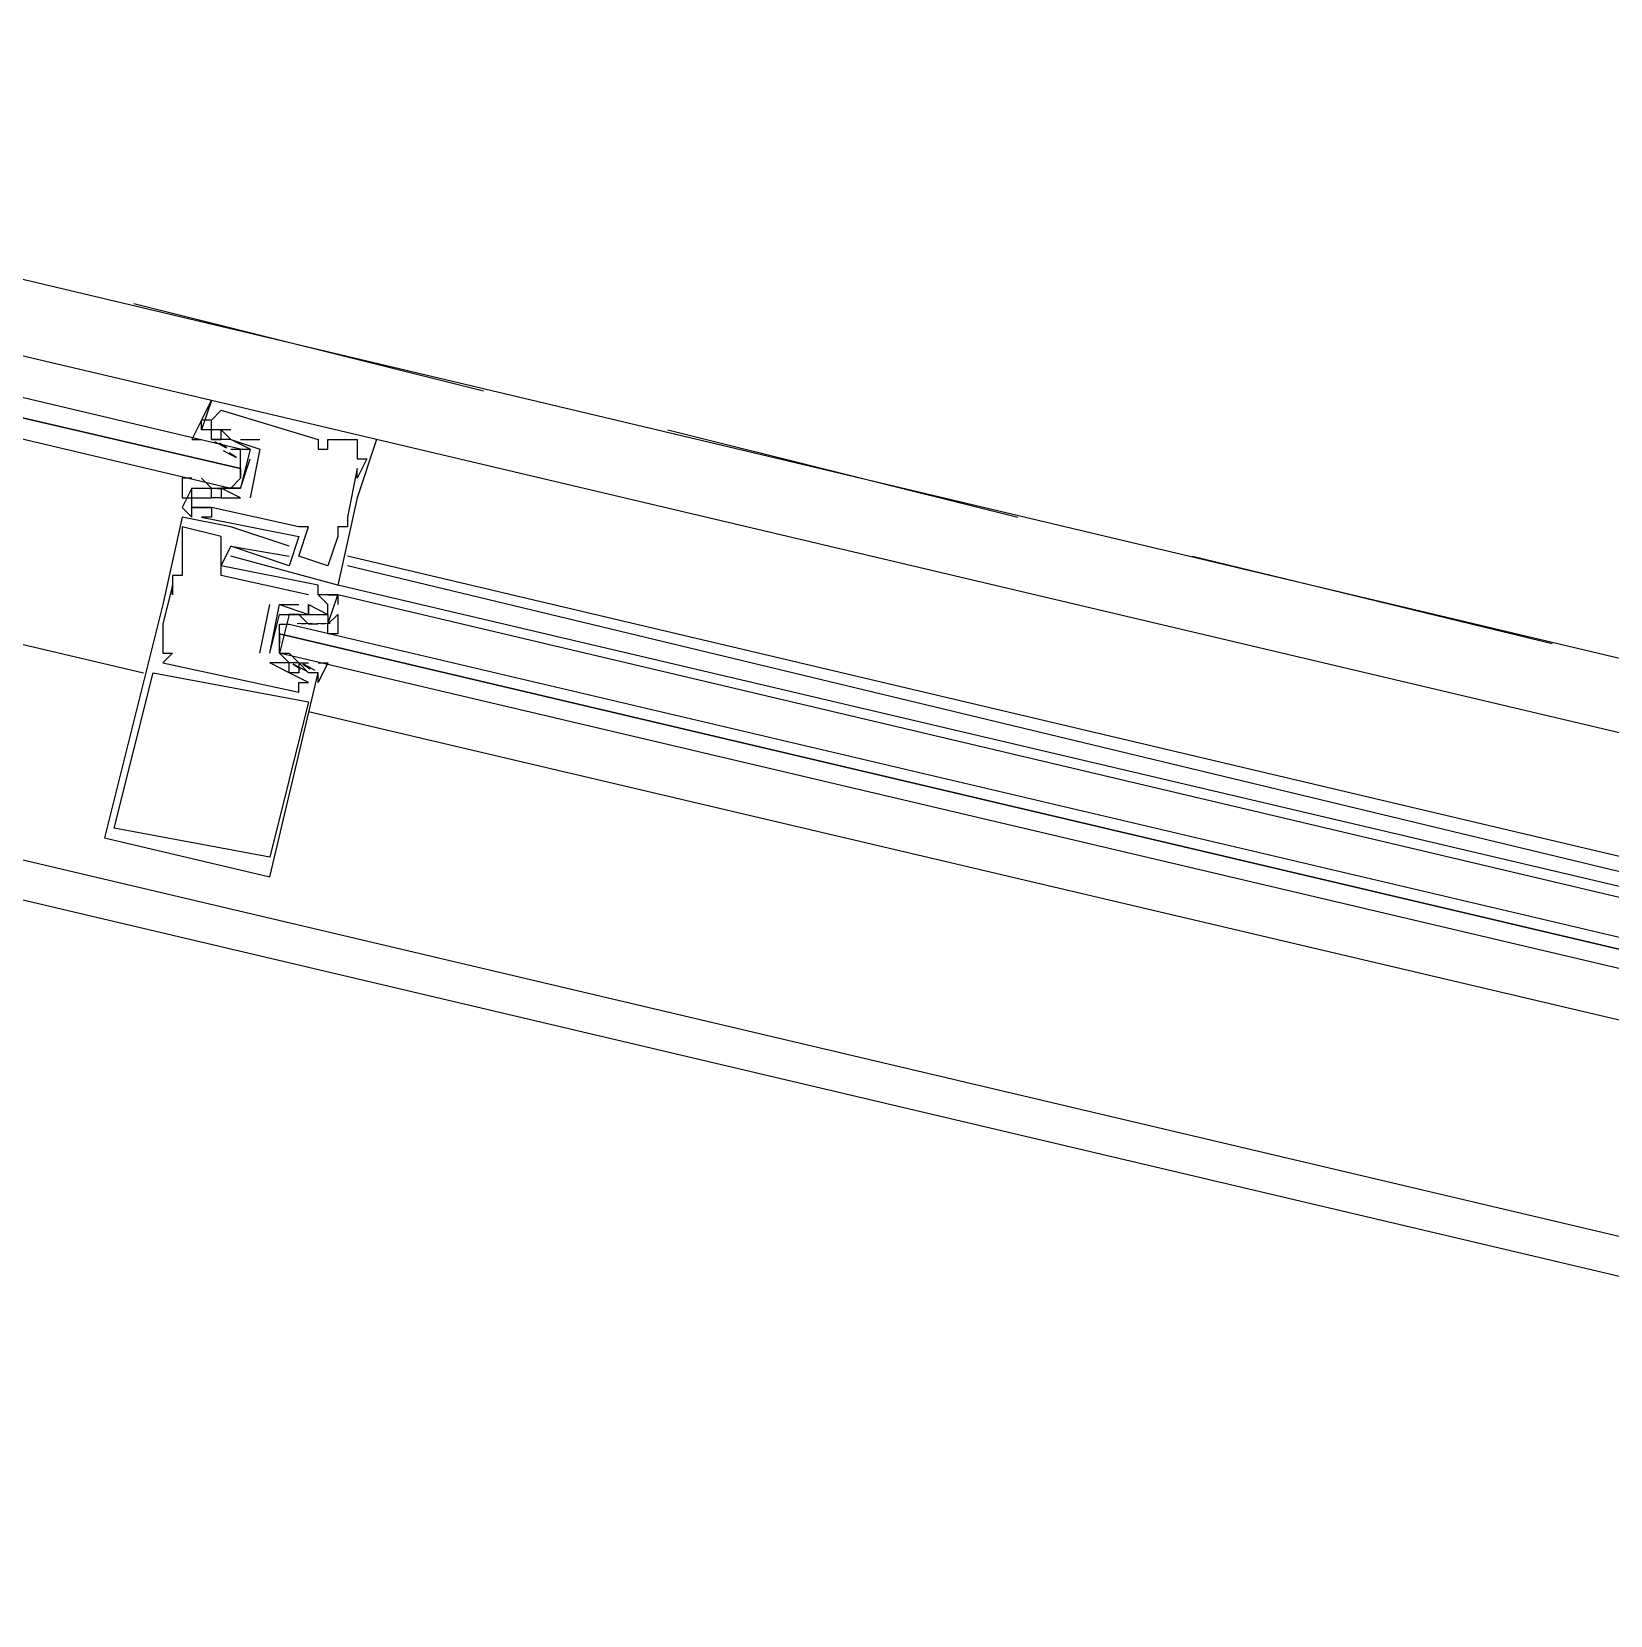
# Model space of a CAD drawing. Header units: feet. Extents: x -84 to 198, y -22 to 181.
# Drawn here: x 98.58 to 100.747, y 24.711 to 26.884 of the extents above; entities that cross this region are included whole.
import ezdxf

# ---------------------------------------------------------------- set-up
doc = ezdxf.new("R2010")
doc.units = ezdxf.units.FT
doc.layers.add('A-LINEA', color=7, linetype='CONTINUOUS')

msp = doc.modelspace()

# ---------------------------------------------------------------- linework, layer by layer
at = {"layer": 'A-LINEA'}
for p, q in [((95.3333, 27.3111), (102.5867, 25.5911)), ((94.8133, 26.5778), (102.7333, 24.7111)), ((95.16, 26.5511), (102.4, 24.8444)), ((98.72, 26.5111), (99.2, 26.3911)), ((98.72, 26.5111), (99.2, 26.3911)), ((98.8267, 26.3778), (98.8267, 26.3778)), ((98.84, 26.3644), (98.84, 26.3644)), ((98.8133, 26.3378), (98.8133, 26.3378)), ((98.8267, 26.3511), (98.8267, 26.3511)), ((98.8267, 26.3378), (98.8267, 26.3378)), ((98.84, 26.3378), (98.84, 26.3378)), ((98.8533, 26.3378), (98.8533, 26.3378)), ((99.4533, 26.3378), (99.9333, 26.2178)), ((99.4533, 26.3378), (99.9333, 26.2178)), ((98.8267, 26.3244), (98.8267, 26.3244)), ((98.8267, 26.3244), (98.84, 26.3244)), ((98.8308, 26.3214), (98.847, 26.313)), ((98.8378, 26.3196), (98.848, 26.3134)), ((98.84, 26.3244), (98.84, 26.3244)), ((98.8533, 26.3244), (98.8533, 26.3244)), ((98.8533, 26.3244), (98.8533, 26.3244)), ((98.8667, 26.3244), (98.8933, 26.3244)), ((98.8667, 26.3244), (98.8667, 26.3244)), ((98.8933, 26.3244), (98.8933, 26.3244)), ((98.9733, 26.3244), (98.9733, 26.3244)), ((98.9867, 26.3244), (98.9867, 26.3244)), ((99.0267, 26.3244), (99.0267, 26.3244)), ((102.16, 25.5911), (99.0533, 26.3244)), ((99.0533, 26.3244), (99.0533, 26.3244)), ((98.84, 26.3111), (98.84, 26.3111)), ((98.8428, 26.3091), (98.8608, 26.2995)), ((98.8511, 26.3063), (98.8613, 26.3)), ((98.8533, 26.3111), (98.8533, 26.3111)), ((98.8933, 26.3111), (98.8933, 26.3111)), ((98.8933, 26.3111), (98.8933, 26.3111)), ((98.9733, 26.3111), (98.9733, 26.3111)), ((98.9867, 26.3111), (98.9867, 26.3111)), ((99.0267, 26.3111), (99.0267, 26.3111)), ((99.0267, 26.2978), (99.0267, 26.2978)), ((99.04, 26.2978), (99.04, 26.2978)), ((98.8133, 26.2711), (98.8133, 26.2711)), ((98.8267, 26.2578), (98.8133, 26.2711)), ((98.8267, 26.2711), (98.8267, 26.2711)), ((98.8667, 26.2844), (98.8667, 26.2711)), ((99.0267, 26.2844), (99.0267, 26.2844)), ((99.0267, 26.2711), (99.0267, 26.2711)), ((98.8, 26.2578), (98.8, 26.2578)), ((98.8284, 26.257), (98.8101, 26.2567)), ((98.8364, 26.2576), (98.8246, 26.2566)), ((98.8267, 26.2578), (98.8267, 26.2578)), ((98.8556, 26.2569), (98.8352, 26.2563)), ((98.8498, 26.2576), (98.8379, 26.2566)), ((98.84, 26.2578), (98.84, 26.2578)), ((98.8533, 26.2578), (98.8533, 26.2578)), ((98.7867, 26.2311), (98.7867, 26.2311)), ((98.8, 26.2444), (98.8, 26.2444)), ((98.8, 26.2311), (98.8, 26.2311)), ((98.8, 26.2311), (98.8, 26.2311)), ((98.8267, 26.2444), (98.8267, 26.2444)), ((98.8267, 26.2444), (98.8267, 26.2444)), ((98.8267, 26.2311), (98.8267, 26.2311)), ((98.8267, 26.2311), (98.8267, 26.2311)), ((98.84, 26.2444), (98.84, 26.2444)), ((98.84, 26.2444), (98.84, 26.2444)), ((98.8667, 26.2444), (98.8667, 26.2444)), ((98.8667, 26.2444), (98.8667, 26.2444)), ((98.88, 26.2444), (98.88, 26.2444)), ((98.88, 26.2444), (98.88, 26.2444)), ((99.0267, 26.2444), (99.0267, 26.2444)), ((98.7867, 26.2178), (98.7867, 26.2178)), ((98.7867, 26.2044), (98.7867, 26.2044)), ((98.8, 26.2178), (98.8, 26.2178)), ((98.8133, 26.2178), (98.8133, 26.2178)), ((98.8267, 26.2178), (98.8267, 26.2178)), ((98.8533, 26.2044), (98.8533, 26.2044)), ((98.9467, 26.2044), (98.9467, 26.2044)), ((98.96, 26.2044), (98.96, 26.2044)), ((99, 26.2044), (99, 26.2044)), ((99.0133, 26.2178), (99.0133, 26.2178)), ((99.0133, 26.2044), (99.0133, 26.2044)), ((98.84, 26.1911), (98.84, 26.1911)), ((98.9467, 26.1911), (98.9467, 26.1911)), ((99, 26.1911), (99, 26.1911)), ((98.8533, 26.1778), (98.8533, 26.1778)), ((98.8533, 26.1778), (98.8533, 26.1778)), ((98.8533, 26.1644), (98.8533, 26.1644)), ((98.9333, 26.1778), (98.9333, 26.1778)), ((98.9333, 26.1644), (98.9333, 26.1644)), ((98.9467, 26.1644), (98.9467, 26.1644)), ((102.12, 25.4311), (99.0133, 26.1644)), ((100.1733, 26.1644), (100.6667, 26.0444)), ((100.1733, 26.1644), (100.6667, 26.0444)), ((98.7867, 26.1511), (98.7867, 26.1511)), ((98.84, 26.1511), (98.84, 26.1511)), ((98.9333, 26.1511), (98.9333, 26.1511)), ((98.9867, 26.1511), (98.9867, 26.1511)), ((102.12, 25.4044), (99.0133, 26.1511)), ((98.7733, 26.1378), (98.7733, 26.1378)), ((98.7733, 26.1244), (98.7733, 26.1244)), ((98.7733, 26.1244), (98.7733, 26.1244)), ((98.7867, 26.1378), (98.7867, 26.1378)), ((98.84, 26.1378), (98.84, 26.1378)), ((98.9733, 26.1244), (98.9733, 26.1244)), ((102.12, 25.3911), (99, 26.1244)), ((99, 26.1244), (99, 26.1244)), ((98.76, 26.0978), (98.76, 26.0978)), ((98.7733, 26.1111), (98.7733, 26.1111)), ((98.8933, 26.0311), (98.9067, 26.0978)), ((98.9067, 26.0978), (98.9067, 26.0978)), ((98.92, 26.0978), (98.92, 26.0978)), ((98.92, 26.0978), (98.92, 26.0978)), ((98.9467, 26.0978), (98.9467, 26.0978)), ((98.96, 26.1111), (98.96, 26.1111)), ((98.96, 26.0978), (98.96, 26.0978)), ((98.96, 26.0978), (98.96, 26.0978)), ((98.9733, 26.1111), (98.9733, 26.1111)), ((98.9733, 26.1111), (98.9733, 26.1111)), ((98.9867, 26.1111), (98.9867, 26.1111)), ((98.9867, 26.1111), (98.9867, 26.1111)), ((98.9867, 26.0978), (98.9867, 26.0978)), ((102.1067, 25.3778), (99, 26.1111)), ((99, 26.1111), (99, 26.1111)), ((99, 26.1111), (99, 26.1111)), ((99, 26.1111), (99, 26.1111)), ((99, 26.1111), (99, 26.1111)), ((99, 26.1111), (99, 26.1111)), ((98.9067, 26.0311), (98.92, 26.0844)), ((98.9333, 26.0844), (98.9333, 26.0844)), ((98.96, 26.0844), (98.96, 26.0844)), ((98.96, 26.0844), (98.96, 26.0844)), ((98.9733, 26.0844), (98.9733, 26.0844)), ((98.9867, 26.0844), (98.9867, 26.0844)), ((98.76, 26.0711), (98.76, 26.0711)), ((98.76, 26.0578), (98.76, 26.0578)), ((98.92, 26.0578), (98.92, 26.0444)), ((98.9445, 26.072), (98.9648, 26.0725)), ((98.9467, 26.0711), (98.9467, 26.0711)), ((98.9502, 26.0713), (98.9621, 26.0723)), ((98.96, 26.0711), (98.96, 26.0711)), ((98.9733, 26.0711), (98.96, 26.0711)), ((98.9716, 26.0719), (98.9899, 26.0722)), ((98.9733, 26.0711), (98.9733, 26.0711)), ((98.9769, 26.0713), (98.9888, 26.0723)), ((98.9867, 26.0711), (98.9867, 26.0711)), ((98.76, 26.0444), (98.76, 26.0444)), ((98.76, 26.0311), (98.76, 26.0311)), ((98.7733, 26.0311), (98.7733, 26.0311)), ((98.8933, 26.0311), (98.8933, 26.0311)), ((98.9067, 26.0311), (98.9067, 26.0311)), ((98.9067, 26.0311), (98.9067, 26.0311)), ((98.9333, 26.0311), (98.9333, 26.0311)), ((98.9467, 26.0311), (98.9467, 26.0311)), ((98.76, 26.0178), (98.76, 26.0178)), ((98.9333, 26.0178), (98.9067, 26.0178)), ((98.9067, 26.0178), (98.9067, 26.0178)), ((98.9067, 26.0178), (98.9067, 26.0178)), ((98.9333, 26.0178), (98.9333, 26.0178)), ((98.9333, 26.0178), (98.9333, 26.0178)), ((98.9489, 26.0093), (98.9387, 26.0155)), ((98.9572, 26.0064), (98.9391, 26.0161)), ((98.9467, 26.0178), (98.9467, 26.0178)), ((98.9467, 26.0178), (98.96, 26.0178)), ((98.9622, 26.0093), (98.952, 26.0155)), ((98.9692, 26.0075), (98.953, 26.0159)), ((98.96, 26.0178), (98.96, 26.0178)), ((98.7467, 26.0044), (98.7467, 26.0044)), ((98.9333, 26.0044), (98.9333, 26.0044)), ((98.9333, 26.0044), (98.9333, 26.0044)), ((98.9467, 26.0044), (98.9467, 26.0044)), ((98.9467, 25.9911), (98.9467, 25.9911)), ((98.96, 25.9911), (98.96, 25.9911)), ((98.9733, 26.0044), (98.9733, 26.0044)), ((98.9467, 25.9778), (98.9467, 25.9778)), ((98.96, 25.9644), (98.96, 25.9644)), ((98.96, 25.9511), (102.08, 25.2178)), ((98.68, 25.7778), (98.68, 25.7778)), ((98.6933, 25.7911), (98.6933, 25.7911)), ((98.9067, 25.7511), (98.9067, 25.7511)), ((98.9067, 25.7244), (98.9067, 25.7244))]:
    msp.add_line(p, q, dxfattribs=at)
for points in [[(95.2267, 26.8311), (98.0533, 26.1644), (98.7333, 26.0044)], [(98.8267, 26.3511), (98.8133, 26.3511), (98.8267, 26.3778), (98.1467, 26.5378)], [(98.12, 26.4311), (98.8533, 26.2578), (98.8667, 26.2711), (98.8667, 26.2844), (98.12, 26.4578), (98.8667, 26.2844), (98.8667, 26.2978), (98.8667, 26.3111), (98.1333, 26.4844)], [(99.0533, 26.3244), (98.8267, 26.3778), (98.8133, 26.3378)], [(98.8267, 26.3511), (98.8133, 26.3511), (98.8267, 26.3778)], [(98.8267, 26.3511), (98.8133, 26.3511), (98.8267, 26.3778)], [(98.8533, 26.3378), (98.8267, 26.3378), (98.8267, 26.3511), (98.84, 26.3644), (98.9733, 26.3244), (98.9733, 26.3111), (98.9867, 26.3111), (98.9867, 26.3244)], [(98.88, 26.3111), (98.8533, 26.3244), (98.84, 26.3244), (98.8267, 26.3244), (98.8267, 26.3378), (98.8133, 26.3378), (98.8133, 26.3511), (98.8, 26.3244), (98.8133, 26.3244)], [(98.84, 26.3244), (98.84, 26.3378), (98.8533, 26.3244), (98.8933, 26.3111), (98.88, 26.2444)], [(98.9867, 26.3244), (99.0267, 26.3244), (99.0267, 26.3111), (99.0267, 26.2978), (99.04, 26.2978), (99.0267, 26.2711), (99.0267, 26.2844), (99.0133, 26.2178), (99.0133, 26.2044), (99, 26.2044), (99, 26.1911), (98.9867, 26.1511), (98.9467, 26.1644), (98.96, 26.2044), (98.9467, 26.2044), (98.8267, 26.2311), (98.8267, 26.2311), (98.8, 26.2311), (98.8, 26.2444), (98.8267, 26.2444)], [(99.0533, 26.3244), (99.0267, 26.2444), (99, 26.1244), (98.8533, 26.1644), (98.8533, 26.1644)], [(98.8, 26.2711), (98.7867, 26.2711), (98.7867, 26.2444), (98.8, 26.2444), (98.8, 26.2578), (98.8133, 26.2578), (98.8267, 26.2578), (98.84, 26.2578), (98.8667, 26.2578), (98.88, 26.2978)], [(98.8533, 26.3111), (98.8667, 26.3111), (98.88, 26.3111), (98.8667, 26.2578), (98.8533, 26.2578), (98.84, 26.2578)], [(98.8933, 26.3111), (98.8933, 26.3111), (98.88, 26.2444)], [(98.8, 26.2578), (98.7867, 26.2311), (98.8, 26.2178), (98.8, 26.2311), (98.8267, 26.2311), (98.8267, 26.2178), (98.8133, 26.2178), (98.9467, 26.1911), (98.9333, 26.1511), (98.8533, 26.1778)], [(98.8667, 26.2444), (98.84, 26.2578), (98.84, 26.2444), (98.8267, 26.2444), (98.8267, 26.2578)], [(98.84, 26.2444), (98.84, 26.2444), (98.8667, 26.2444), (98.8667, 26.2444)], [(98.9333, 26.1778), (98.8533, 26.2044), (98.7867, 26.2178), (98.76, 26.0978), (98.68, 25.7778), (98.9067, 25.7244), (98.9733, 26.0044)], [(98.96, 26.1111), (98.84, 26.1378), (98.84, 26.1911), (98.7867, 26.2044), (98.7867, 26.1511), (98.7867, 26.1378), (98.7733, 26.1378), (98.7733, 26.1244), (98.7733, 26.1111), (98.7733, 26.1244), (98.76, 26.0711), (98.76, 26.0578), (98.76, 26.0444), (98.76, 26.0311), (98.7733, 26.0311), (98.76, 26.0178), (98.9467, 25.9778), (98.9467, 25.9911), (98.96, 25.9911), (98.9333, 26.0044), (98.9333, 26.0044), (98.9067, 26.0178)], [(98.9867, 26.0711), (99, 26.1111), (98.9867, 26.1111), (99, 26.1111), (98.9867, 26.1111), (98.9733, 26.1111), (98.9733, 26.1244), (98.84, 26.1511), (98.8533, 26.1778), (98.9333, 26.1644)], [(98.9067, 26.0311), (98.92, 26.0978), (98.96, 26.0844), (98.96, 26.0978), (98.96, 26.0844), (98.9733, 26.0844)], [(98.92, 26.0978), (98.92, 26.0978), (98.9467, 26.0978)], [(98.96, 26.0978), (98.96, 26.0978), (98.9867, 26.0844), (98.9867, 26.0978), (98.9733, 26.1111), (98.9733, 26.1111)], [(99, 26.1111), (99, 26.0978), (99, 26.0978)], [(99, 26.1111), (99, 26.0978), (99, 26.0978)], [(99, 26.1111), (99, 26.0978), (99, 26.0978)], [(98.92, 26.0844), (98.9467, 26.0844), (98.96, 26.0844), (98.9733, 26.0844), (98.9867, 26.0844), (98.9867, 26.0711), (99, 26.0844), (99, 26.0578), (98.9867, 26.0578), (98.9867, 26.0711)], [(98.96, 26.0711), (98.9467, 26.0844), (98.9333, 26.0844), (98.92, 26.0311), (98.9333, 26.0311), (98.9467, 26.0178)], [(102.0933, 25.2844), (98.92, 26.0311), (98.92, 26.0444), (98.92, 26.0578), (102.0933, 25.3111), (98.92, 26.0578), (98.92, 26.0711), (98.9333, 26.0711), (102.1067, 25.3244)], [(98.9733, 26.0178), (98.9867, 26.0178), (98.9733, 25.9911), (98.9733, 26.0044), (98.96, 26.0044), (98.9467, 26.0178), (98.9333, 26.0178), (98.92, 26.0311)], [(98.9467, 26.0178), (98.9467, 26.0044), (98.9333, 26.0044), (98.9333, 26.0178)], [(98.9067, 25.7511), (98.6933, 25.7911), (98.7467, 26.0044), (98.96, 25.9644), (98.9067, 25.7511)]]:
    msp.add_lwpolyline(points, dxfattribs=at)

doc.saveas('drawing.dxf')
